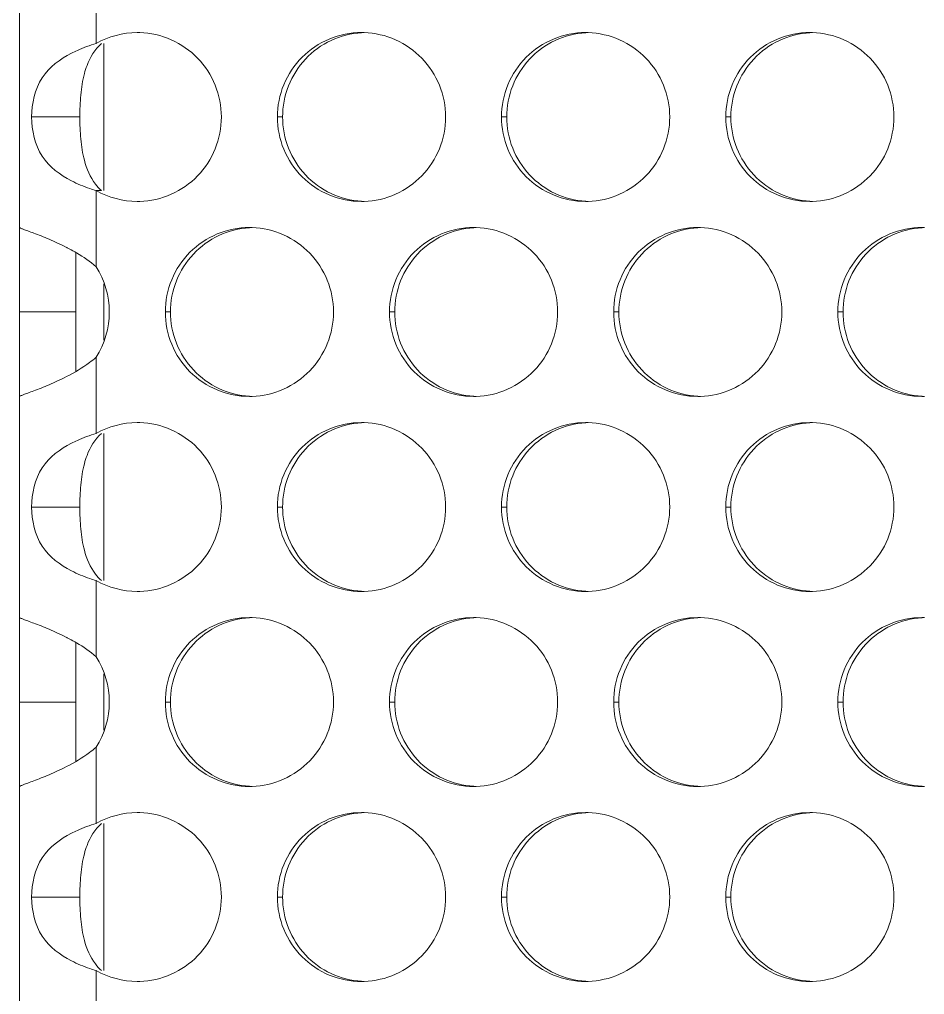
# Model space of a CAD drawing. Header units: millimetres. Extents: x 0 to 2524, y 0 to 1785.
# Drawn here: x 223.06 to 239.14, y 1326.56 to 1343.88 of the extents above; entities that cross this region are included whole.
import ezdxf

# ---------------------------------------------------------------- set-up
doc = ezdxf.new("R2010")
doc.units = ezdxf.units.MM
doc.header["$LTSCALE"] = 0.1
doc.layers.get('0').update_dxf_attribs({"lineweight": 13})
doc.layers.add('标注', color=251, linetype='Continuous', lineweight=9)

msp = doc.modelspace()

# ---------------------------------------------------------------- linework, layer by layer
msp.add_line((223.065, 1211.185), (223.065, 1414.968))
at = {"layer": '标注'}
for p, q in [((224.427, 1344.804), (224.427, 1343.453)), ((224.565, 1340.837), (224.565, 1343.453)), ((224.136, 1342.145), (223.28, 1342.145)), ((227.739, 1342.145), (227.647, 1342.145)), ((231.722, 1342.145), (231.63, 1342.145)), ((235.705, 1342.145), (235.614, 1342.145)), ((224.427, 1340.837), (224.427, 1339.485)), ((224.519, 1340.837), (224.427, 1340.837)), ((224.065, 1337.635), (224.065, 1339.726)), ((224.565, 1338.181), (224.565, 1339.181)), ((224.065, 1338.681), (223.065, 1338.681)), ((225.747, 1338.681), (225.656, 1338.681)), ((225.747, 1338.681), (225.656, 1338.681)), ((229.731, 1338.681), (229.639, 1338.681)), ((233.714, 1338.681), (233.622, 1338.681)), ((237.697, 1338.681), (237.605, 1338.681)), ((224.427, 1337.876), (224.427, 1336.525)), ((224.565, 1333.908), (224.565, 1336.525)), ((224.136, 1335.216), (223.28, 1335.216)), ((227.739, 1335.216), (227.647, 1335.216)), ((231.722, 1335.216), (231.63, 1335.216)), ((235.705, 1335.216), (235.614, 1335.216)), ((224.427, 1333.908), (224.427, 1332.557)), ((224.065, 1330.707), (224.065, 1332.798)), ((224.565, 1331.252), (224.565, 1332.252)), ((224.065, 1331.752), (223.065, 1331.752)), ((225.747, 1331.752), (225.656, 1331.752)), ((225.747, 1331.752), (225.656, 1331.752)), ((229.731, 1331.752), (229.639, 1331.752)), ((233.714, 1331.752), (233.622, 1331.752)), ((237.697, 1331.752), (237.605, 1331.752)), ((224.427, 1330.948), (224.427, 1329.596)), ((224.565, 1326.98), (224.565, 1329.596)), ((224.136, 1328.288), (223.28, 1328.288)), ((227.739, 1328.288), (227.647, 1328.288)), ((231.722, 1328.288), (231.63, 1328.288)), ((235.705, 1328.288), (235.614, 1328.288)), ((224.427, 1326.98), (224.427, 1325.629))]:
    msp.add_line(p, q, dxfattribs=at)
for centre, radius, start, end in [((225.158, 1342.154), 1.491, 88.3214, 89.9952), ((229.141, 1342.172), 1.473, 88.2049, 89.9991), ((233.124, 1342.172), 1.473, 88.2049, 89.9991), ((237.107, 1342.172), 1.473, 88.2049, 89.9991), ((225.158, 1342.136), 1.491, 270.0048, 271.6786), ((229.141, 1342.118), 1.473, 270.0009, 271.7951), ((233.124, 1342.118), 1.473, 270.0009, 271.7951), ((237.107, 1342.118), 1.473, 270.0009, 271.7951), ((227.149, 1338.708), 1.473, 88.2049, 89.9991), ((227.149, 1338.708), 1.473, 88.2049, 89.9991), ((231.133, 1338.708), 1.473, 88.2049, 89.9991), ((235.116, 1338.708), 1.473, 88.2049, 89.9991), ((239.099, 1338.708), 1.473, 88.2049, 89.9991), ((222.176, 1336.457), 3.787, 62.0968, 62.9378), ((223.155, 1338.681), 1.505, 359.9922, 32.312), ((223.155, 1338.68), 1.505, 327.688, 0.0078), ((227.149, 1338.654), 1.473, 270.0009, 271.7951), ((227.149, 1338.654), 1.473, 270.0009, 271.7951), ((231.133, 1338.654), 1.473, 270.0009, 271.7951), ((235.116, 1338.654), 1.473, 270.0009, 271.7951), ((239.099, 1338.654), 1.473, 270.0009, 271.7951), ((225.158, 1335.225), 1.491, 88.3214, 89.9952), ((229.141, 1335.243), 1.473, 88.2049, 89.9991), ((233.124, 1335.243), 1.473, 88.2049, 89.9991), ((237.107, 1335.243), 1.473, 88.2049, 89.9991), ((225.158, 1335.208), 1.491, 270.0048, 271.6786), ((229.141, 1335.19), 1.473, 270.0009, 271.7951), ((233.124, 1335.19), 1.473, 270.0009, 271.7951), ((237.107, 1335.19), 1.473, 270.0009, 271.7951), ((227.149, 1331.779), 1.473, 88.2049, 89.9991), ((227.149, 1331.779), 1.473, 88.2049, 89.9991), ((231.133, 1331.779), 1.473, 88.2049, 89.9991), ((235.116, 1331.779), 1.473, 88.2049, 89.9991), ((239.099, 1331.779), 1.473, 88.2049, 89.9991), ((222.176, 1329.529), 3.787, 62.0968, 62.9378), ((223.155, 1331.753), 1.505, 359.9922, 32.312), ((223.155, 1331.752), 1.505, 327.688, 0.0078), ((227.149, 1331.725), 1.473, 270.0009, 271.7951), ((227.149, 1331.725), 1.473, 270.0009, 271.7951), ((231.133, 1331.725), 1.473, 270.0009, 271.7951), ((235.116, 1331.725), 1.473, 270.0009, 271.7951), ((239.099, 1331.725), 1.473, 270.0009, 271.7951), ((225.158, 1328.297), 1.491, 88.3214, 89.9952), ((229.141, 1328.315), 1.473, 88.2049, 89.9991), ((233.124, 1328.315), 1.473, 88.2049, 89.9991), ((237.107, 1328.315), 1.473, 88.2049, 89.9991), ((225.158, 1328.279), 1.491, 270.0048, 271.6786), ((229.141, 1328.261), 1.473, 270.0009, 271.7951), ((233.124, 1328.261), 1.473, 270.0009, 271.7951), ((237.107, 1328.261), 1.473, 270.0009, 271.7951)]:
    msp.add_arc(centre, radius, start, end, dxfattribs=at)
for points in [[(224.427, 1343.453), (224.646, 1343.576), (224.906, 1343.645), (225.158, 1343.645)], [(225.158, 1340.645), (224.906, 1340.645), (224.646, 1340.713), (224.427, 1340.837)], [(224.427, 1336.525), (224.646, 1336.648), (224.906, 1336.716), (225.158, 1336.716)], [(225.158, 1333.716), (224.906, 1333.716), (224.646, 1333.785), (224.427, 1333.908)], [(224.427, 1329.596), (224.646, 1329.72), (224.906, 1329.788), (225.158, 1329.788)], [(225.158, 1326.788), (224.906, 1326.788), (224.646, 1326.856), (224.427, 1326.98)]]:
    msp.add_open_spline(points, degree=3, dxfattribs=at)
for points, knots in [([(225.201, 1343.644), (225.392, 1343.638), (225.775, 1343.552), (226.256, 1343.215), (226.577, 1342.723), (226.651, 1342.336), (226.651, 1342.145)], [0, 0, 0, 0, 0.249475, 0.499299, 0.749477, 1, 1, 1, 1]), ([(227.647, 1342.145), (227.647, 1342.34), (227.725, 1342.734), (228.057, 1343.232), (228.554, 1343.566), (228.947, 1343.645), (229.141, 1343.645)], [0, 0, 0, 0, 0.250488, 0.50069, 0.750488, 1, 1, 1, 1]), ([(227.739, 1342.145), (227.739, 1342.332), (227.811, 1342.711), (228.119, 1343.198), (228.584, 1343.536), (228.957, 1343.631), (229.144, 1343.642)], [0, 0, 0, 0, 0.250454, 0.500681, 0.750486, 1, 1, 1, 1]), ([(229.187, 1343.644), (229.378, 1343.638), (229.76, 1343.551), (230.24, 1343.214), (230.56, 1342.722), (230.635, 1342.336), (230.635, 1342.145)], [0, 0, 0, 0, 0.249513, 0.499315, 0.74953, 1, 1, 1, 1]), ([(231.63, 1342.145), (231.63, 1342.34), (231.708, 1342.734), (232.04, 1343.232), (232.537, 1343.566), (232.93, 1343.645), (233.124, 1343.645)], [0, 0, 0, 0, 0.250488, 0.50069, 0.750488, 1, 1, 1, 1]), ([(231.722, 1342.145), (231.722, 1342.332), (231.794, 1342.711), (232.102, 1343.198), (232.567, 1343.536), (232.94, 1343.631), (233.127, 1343.642)], [0, 0, 0, 0, 0.250454, 0.500681, 0.750486, 1, 1, 1, 1]), ([(233.17, 1343.644), (233.361, 1343.638), (233.743, 1343.551), (234.223, 1343.214), (234.543, 1342.722), (234.618, 1342.336), (234.618, 1342.145)], [0, 0, 0, 0, 0.249513, 0.499315, 0.74953, 1, 1, 1, 1]), ([(235.614, 1342.145), (235.614, 1342.34), (235.691, 1342.734), (236.023, 1343.232), (236.52, 1343.566), (236.913, 1343.645), (237.107, 1343.645)], [0, 0, 0, 0, 0.250488, 0.50069, 0.750488, 1, 1, 1, 1]), ([(235.705, 1342.145), (235.705, 1342.332), (235.777, 1342.711), (236.085, 1343.198), (236.55, 1343.536), (236.923, 1343.631), (237.11, 1343.642)], [0, 0, 0, 0, 0.250454, 0.500681, 0.750486, 1, 1, 1, 1]), ([(237.153, 1343.644), (237.344, 1343.638), (237.727, 1343.551), (238.207, 1343.214), (238.526, 1342.722), (238.601, 1342.336), (238.601, 1342.145)], [0, 0, 0, 0, 0.249513, 0.499315, 0.74953, 1, 1, 1, 1]), ([(223.989, 1343.279), (224.023, 1343.297), (224.165, 1343.364), (224.313, 1343.418), (224.427, 1343.453)], [0, 0, 0, 0, 0.244257, 1, 1, 1, 1]), ([(224.217, 1342.915), (224.23, 1342.964), (224.293, 1343.161), (224.404, 1343.347), (224.519, 1343.453)], [0, 0, 0, 0, 0.24885, 1, 1, 1, 1]), ([(223.28, 1342.145), (223.28, 1342.385), (223.389, 1342.877), (223.787, 1343.176), (223.989, 1343.279)], [0, 0, 0, 0, 0.513612, 1, 1, 1, 1]), ([(224.136, 1342.145), (224.136, 1342.275), (224.147, 1342.533), (224.184, 1342.791), (224.217, 1342.915)], [0, 0, 0, 0, 0.504083, 1, 1, 1, 1]), ([(223.989, 1341.01), (223.787, 1341.113), (223.389, 1341.412), (223.28, 1341.905), (223.28, 1342.145)], [0, 0, 0, 0, 0.486388, 1, 1, 1, 1]), ([(224.217, 1341.375), (224.184, 1341.499), (224.147, 1341.756), (224.136, 1342.014), (224.136, 1342.145)], [0, 0, 0, 0, 0.495917, 1, 1, 1, 1]), ([(226.651, 1342.145), (226.651, 1341.953), (226.577, 1341.566), (226.256, 1341.074), (225.775, 1340.737), (225.392, 1340.651), (225.201, 1340.645)], [0, 0, 0, 0, 0.250523, 0.500701, 0.750525, 1, 1, 1, 1]), ([(229.141, 1340.645), (228.947, 1340.645), (228.554, 1340.723), (228.057, 1341.057), (227.725, 1341.555), (227.647, 1341.95), (227.647, 1342.145)], [0, 0, 0, 0, 0.249512, 0.49931, 0.749512, 1, 1, 1, 1]), ([(229.144, 1340.647), (228.957, 1340.659), (228.584, 1340.753), (228.119, 1341.092), (227.811, 1341.578), (227.739, 1341.957), (227.739, 1342.145)], [0, 0, 0, 0, 0.249514, 0.499319, 0.749546, 1, 1, 1, 1]), ([(230.635, 1342.145), (230.635, 1341.953), (230.56, 1341.567), (230.24, 1341.075), (229.76, 1340.738), (229.378, 1340.651), (229.187, 1340.645)], [0, 0, 0, 0, 0.25047, 0.500685, 0.750487, 1, 1, 1, 1]), ([(233.124, 1340.645), (232.93, 1340.645), (232.537, 1340.723), (232.04, 1341.057), (231.708, 1341.555), (231.63, 1341.95), (231.63, 1342.145)], [0, 0, 0, 0, 0.249512, 0.49931, 0.749512, 1, 1, 1, 1]), ([(233.127, 1340.647), (232.94, 1340.659), (232.567, 1340.753), (232.102, 1341.092), (231.794, 1341.578), (231.722, 1341.957), (231.722, 1342.145)], [0, 0, 0, 0, 0.249514, 0.499319, 0.749546, 1, 1, 1, 1]), ([(234.618, 1342.145), (234.618, 1341.953), (234.543, 1341.567), (234.223, 1341.075), (233.743, 1340.738), (233.361, 1340.651), (233.17, 1340.645)], [0, 0, 0, 0, 0.25047, 0.500685, 0.750487, 1, 1, 1, 1]), ([(237.107, 1340.645), (236.913, 1340.645), (236.52, 1340.723), (236.023, 1341.057), (235.691, 1341.555), (235.614, 1341.95), (235.614, 1342.145)], [0, 0, 0, 0, 0.249512, 0.49931, 0.749512, 1, 1, 1, 1]), ([(237.11, 1340.647), (236.923, 1340.659), (236.55, 1340.753), (236.085, 1341.092), (235.777, 1341.578), (235.705, 1341.957), (235.705, 1342.145)], [0, 0, 0, 0, 0.249514, 0.499319, 0.749546, 1, 1, 1, 1]), ([(238.601, 1342.145), (238.601, 1341.953), (238.526, 1341.567), (238.207, 1341.075), (237.727, 1340.738), (237.344, 1340.651), (237.153, 1340.645)], [0, 0, 0, 0, 0.25047, 0.500685, 0.750487, 1, 1, 1, 1]), ([(224.519, 1340.837), (224.48, 1340.872), (224.342, 1341.028), (224.257, 1341.225), (224.217, 1341.375)], [0, 0, 0, 0, 0.254521, 1, 1, 1, 1]), ([(224.427, 1340.837), (224.389, 1340.848), (224.239, 1340.897), (224.093, 1340.957), (223.989, 1341.01)], [0, 0, 0, 0, 0.254739, 1, 1, 1, 1]), ([(223.065, 1340.18), (223.065, 1340.178), (223.073, 1340.175), (223.084, 1340.168), (223.106, 1340.16), (223.149, 1340.143), (223.221, 1340.117), (223.327, 1340.078), (223.453, 1340.029), (223.594, 1339.971), (223.745, 1339.905), (223.848, 1339.855), (223.899, 1339.829)], [0, 0, 0, 0, 0.00627, 0.022113, 0.04739, 0.081763, 0.17635, 0.30225, 0.45365, 0.624362, 0.808374, 1, 1, 1, 1]), ([(225.656, 1338.681), (225.656, 1338.876), (225.733, 1339.27), (226.066, 1339.768), (226.562, 1340.102), (226.955, 1340.181), (227.149, 1340.181)], [0, 0, 0, 0, 0.250488, 0.50069, 0.750488, 1, 1, 1, 1]), ([(225.656, 1338.681), (225.656, 1338.876), (225.733, 1339.27), (226.066, 1339.768), (226.562, 1340.102), (226.955, 1340.181), (227.149, 1340.181)], [0, 0, 0, 0, 0.250488, 0.50069, 0.750488, 1, 1, 1, 1]), ([(225.747, 1338.681), (225.747, 1338.868), (225.819, 1339.247), (226.127, 1339.733), (226.592, 1340.072), (226.965, 1340.167), (227.152, 1340.178)], [0, 0, 0, 0, 0.250454, 0.500681, 0.750486, 1, 1, 1, 1]), ([(225.747, 1338.681), (225.747, 1338.868), (225.819, 1339.247), (226.127, 1339.733), (226.592, 1340.072), (226.965, 1340.167), (227.152, 1340.178)], [0, 0, 0, 0, 0.250454, 0.500681, 0.750486, 1, 1, 1, 1]), ([(227.196, 1340.18), (227.386, 1340.174), (227.769, 1340.087), (228.249, 1339.75), (228.568, 1339.258), (228.643, 1338.872), (228.643, 1338.681)], [0, 0, 0, 0, 0.249513, 0.499315, 0.74953, 1, 1, 1, 1]), ([(227.196, 1340.18), (227.386, 1340.174), (227.769, 1340.087), (228.249, 1339.75), (228.568, 1339.258), (228.643, 1338.872), (228.643, 1338.681)], [0, 0, 0, 0, 0.249513, 0.499315, 0.74953, 1, 1, 1, 1]), ([(229.639, 1338.681), (229.639, 1338.876), (229.716, 1339.27), (230.049, 1339.768), (230.545, 1340.102), (230.938, 1340.181), (231.133, 1340.181)], [0, 0, 0, 0, 0.250488, 0.50069, 0.750488, 1, 1, 1, 1]), ([(229.731, 1338.681), (229.731, 1338.868), (229.802, 1339.247), (230.111, 1339.733), (230.575, 1340.072), (230.948, 1340.167), (231.135, 1340.178)], [0, 0, 0, 0, 0.250454, 0.500681, 0.750486, 1, 1, 1, 1]), ([(231.179, 1340.18), (231.369, 1340.174), (231.752, 1340.087), (232.232, 1339.75), (232.552, 1339.258), (232.626, 1338.872), (232.626, 1338.681)], [0, 0, 0, 0, 0.249513, 0.499315, 0.74953, 1, 1, 1, 1]), ([(233.622, 1338.681), (233.622, 1338.876), (233.7, 1339.27), (234.032, 1339.768), (234.528, 1340.102), (234.921, 1340.181), (235.116, 1340.181)], [0, 0, 0, 0, 0.250488, 0.50069, 0.750488, 1, 1, 1, 1]), ([(233.714, 1338.681), (233.714, 1338.868), (233.786, 1339.247), (234.094, 1339.733), (234.559, 1340.072), (234.932, 1340.167), (235.118, 1340.178)], [0, 0, 0, 0, 0.250454, 0.500681, 0.750486, 1, 1, 1, 1]), ([(235.162, 1340.18), (235.352, 1340.174), (235.735, 1340.087), (236.215, 1339.75), (236.535, 1339.258), (236.609, 1338.872), (236.609, 1338.681)], [0, 0, 0, 0, 0.249513, 0.499315, 0.74953, 1, 1, 1, 1]), ([(237.605, 1338.681), (237.605, 1338.876), (237.683, 1339.27), (238.015, 1339.768), (238.511, 1340.102), (238.905, 1340.181), (239.099, 1340.181)], [0, 0, 0, 0, 0.250488, 0.50069, 0.750488, 1, 1, 1, 1]), ([(237.697, 1338.681), (237.697, 1338.868), (237.769, 1339.247), (238.077, 1339.733), (238.542, 1340.072), (238.915, 1340.167), (239.101, 1340.178)], [0, 0, 0, 0, 0.250454, 0.500681, 0.750486, 1, 1, 1, 1]), ([(223.948, 1339.803), (223.992, 1339.78), (224.16, 1339.687), (224.319, 1339.578), (224.427, 1339.485)], [0, 0, 0, 0, 0.25769, 1, 1, 1, 1]), ([(227.149, 1337.181), (226.955, 1337.181), (226.562, 1337.259), (226.066, 1337.593), (225.733, 1338.091), (225.656, 1338.486), (225.656, 1338.681)], [0, 0, 0, 0, 0.249512, 0.49931, 0.749512, 1, 1, 1, 1]), ([(227.149, 1337.181), (226.955, 1337.181), (226.562, 1337.259), (226.066, 1337.593), (225.733, 1338.091), (225.656, 1338.486), (225.656, 1338.681)], [0, 0, 0, 0, 0.249512, 0.49931, 0.749512, 1, 1, 1, 1]), ([(227.152, 1337.183), (226.965, 1337.195), (226.592, 1337.289), (226.127, 1337.628), (225.819, 1338.114), (225.747, 1338.493), (225.747, 1338.681)], [0, 0, 0, 0, 0.249514, 0.499319, 0.749546, 1, 1, 1, 1]), ([(227.152, 1337.183), (226.965, 1337.195), (226.592, 1337.289), (226.127, 1337.628), (225.819, 1338.114), (225.747, 1338.493), (225.747, 1338.681)], [0, 0, 0, 0, 0.249514, 0.499319, 0.749546, 1, 1, 1, 1]), ([(228.643, 1338.681), (228.643, 1338.489), (228.568, 1338.103), (228.249, 1337.611), (227.769, 1337.274), (227.386, 1337.187), (227.196, 1337.181)], [0, 0, 0, 0, 0.25047, 0.500685, 0.750487, 1, 1, 1, 1]), ([(228.643, 1338.681), (228.643, 1338.489), (228.568, 1338.103), (228.249, 1337.611), (227.769, 1337.274), (227.386, 1337.187), (227.196, 1337.181)], [0, 0, 0, 0, 0.25047, 0.500685, 0.750487, 1, 1, 1, 1]), ([(231.133, 1337.181), (230.938, 1337.181), (230.545, 1337.259), (230.049, 1337.593), (229.716, 1338.091), (229.639, 1338.486), (229.639, 1338.681)], [0, 0, 0, 0, 0.249512, 0.49931, 0.749512, 1, 1, 1, 1]), ([(231.135, 1337.183), (230.948, 1337.195), (230.575, 1337.289), (230.111, 1337.628), (229.802, 1338.114), (229.731, 1338.493), (229.731, 1338.681)], [0, 0, 0, 0, 0.249514, 0.499319, 0.749546, 1, 1, 1, 1]), ([(232.626, 1338.681), (232.626, 1338.489), (232.552, 1338.103), (232.232, 1337.611), (231.752, 1337.274), (231.369, 1337.187), (231.179, 1337.181)], [0, 0, 0, 0, 0.25047, 0.500685, 0.750487, 1, 1, 1, 1]), ([(235.116, 1337.181), (234.921, 1337.181), (234.528, 1337.259), (234.032, 1337.593), (233.7, 1338.091), (233.622, 1338.486), (233.622, 1338.681)], [0, 0, 0, 0, 0.249512, 0.49931, 0.749512, 1, 1, 1, 1]), ([(235.118, 1337.183), (234.932, 1337.195), (234.559, 1337.289), (234.094, 1337.628), (233.786, 1338.114), (233.714, 1338.493), (233.714, 1338.681)], [0, 0, 0, 0, 0.249514, 0.499319, 0.749546, 1, 1, 1, 1]), ([(236.609, 1338.681), (236.609, 1338.489), (236.535, 1338.103), (236.215, 1337.611), (235.735, 1337.274), (235.352, 1337.187), (235.162, 1337.181)], [0, 0, 0, 0, 0.25047, 0.500685, 0.750487, 1, 1, 1, 1]), ([(239.099, 1337.181), (238.905, 1337.181), (238.511, 1337.259), (238.015, 1337.593), (237.683, 1338.091), (237.605, 1338.486), (237.605, 1338.681)], [0, 0, 0, 0, 0.249512, 0.49931, 0.749512, 1, 1, 1, 1]), ([(239.101, 1337.183), (238.915, 1337.195), (238.542, 1337.289), (238.077, 1337.628), (237.769, 1338.114), (237.697, 1338.493), (237.697, 1338.681)], [0, 0, 0, 0, 0.249514, 0.499319, 0.749546, 1, 1, 1, 1]), ([(224.427, 1337.876), (224.389, 1337.843), (224.224, 1337.712), (224.041, 1337.605), (223.899, 1337.532)], [0, 0, 0, 0, 0.240046, 1, 1, 1, 1]), ([(223.899, 1337.532), (223.847, 1337.506), (223.745, 1337.456), (223.594, 1337.39), (223.453, 1337.332), (223.326, 1337.283), (223.221, 1337.244), (223.149, 1337.218), (223.106, 1337.201), (223.084, 1337.193), (223.073, 1337.187), (223.065, 1337.183), (223.065, 1337.182)], [0, 0, 0, 0, 0.19164, 0.37566, 0.546373, 0.69777, 0.823663, 0.918243, 0.952614, 0.977888, 0.99373, 1, 1, 1, 1]), ([(225.201, 1336.716), (225.392, 1336.71), (225.775, 1336.624), (226.256, 1336.287), (226.577, 1335.795), (226.651, 1335.408), (226.651, 1335.216)], [0, 0, 0, 0, 0.249475, 0.499299, 0.749477, 1, 1, 1, 1]), ([(227.647, 1335.216), (227.647, 1335.412), (227.725, 1335.806), (228.057, 1336.304), (228.554, 1336.638), (228.947, 1336.716), (229.141, 1336.716)], [0, 0, 0, 0, 0.250488, 0.50069, 0.750488, 1, 1, 1, 1]), ([(227.739, 1335.216), (227.739, 1335.404), (227.811, 1335.783), (228.119, 1336.269), (228.584, 1336.608), (228.957, 1336.702), (229.144, 1336.714)], [0, 0, 0, 0, 0.250454, 0.500681, 0.750486, 1, 1, 1, 1]), ([(229.187, 1336.716), (229.378, 1336.71), (229.76, 1336.623), (230.24, 1336.286), (230.56, 1335.794), (230.635, 1335.408), (230.635, 1335.216)], [0, 0, 0, 0, 0.249513, 0.499315, 0.74953, 1, 1, 1, 1]), ([(231.63, 1335.216), (231.63, 1335.412), (231.708, 1335.806), (232.04, 1336.304), (232.537, 1336.638), (232.93, 1336.716), (233.124, 1336.716)], [0, 0, 0, 0, 0.250488, 0.50069, 0.750488, 1, 1, 1, 1]), ([(231.722, 1335.216), (231.722, 1335.404), (231.794, 1335.783), (232.102, 1336.269), (232.567, 1336.608), (232.94, 1336.702), (233.127, 1336.714)], [0, 0, 0, 0, 0.250454, 0.500681, 0.750486, 1, 1, 1, 1]), ([(233.17, 1336.716), (233.361, 1336.71), (233.743, 1336.623), (234.223, 1336.286), (234.543, 1335.794), (234.618, 1335.408), (234.618, 1335.216)], [0, 0, 0, 0, 0.249513, 0.499315, 0.74953, 1, 1, 1, 1]), ([(235.614, 1335.216), (235.614, 1335.412), (235.691, 1335.806), (236.023, 1336.304), (236.52, 1336.638), (236.913, 1336.716), (237.107, 1336.716)], [0, 0, 0, 0, 0.250488, 0.50069, 0.750488, 1, 1, 1, 1]), ([(235.705, 1335.216), (235.705, 1335.404), (235.777, 1335.783), (236.085, 1336.269), (236.55, 1336.608), (236.923, 1336.702), (237.11, 1336.714)], [0, 0, 0, 0, 0.250454, 0.500681, 0.750486, 1, 1, 1, 1]), ([(237.153, 1336.716), (237.344, 1336.71), (237.727, 1336.623), (238.207, 1336.286), (238.526, 1335.794), (238.601, 1335.408), (238.601, 1335.216)], [0, 0, 0, 0, 0.249513, 0.499315, 0.74953, 1, 1, 1, 1]), ([(223.989, 1336.351), (224.023, 1336.368), (224.165, 1336.436), (224.313, 1336.49), (224.427, 1336.525)], [0, 0, 0, 0, 0.244257, 1, 1, 1, 1]), ([(224.217, 1335.986), (224.23, 1336.036), (224.293, 1336.233), (224.404, 1336.419), (224.519, 1336.525)], [0, 0, 0, 0, 0.24885, 1, 1, 1, 1]), ([(223.28, 1335.216), (223.28, 1335.456), (223.389, 1335.949), (223.787, 1336.248), (223.989, 1336.351)], [0, 0, 0, 0, 0.513612, 1, 1, 1, 1]), ([(224.136, 1335.216), (224.136, 1335.347), (224.147, 1335.605), (224.184, 1335.863), (224.217, 1335.986)], [0, 0, 0, 0, 0.504083, 1, 1, 1, 1]), ([(223.989, 1334.082), (223.787, 1334.185), (223.389, 1334.484), (223.28, 1334.977), (223.28, 1335.216)], [0, 0, 0, 0, 0.486388, 1, 1, 1, 1]), ([(224.217, 1334.447), (224.184, 1334.57), (224.147, 1334.828), (224.136, 1335.086), (224.136, 1335.216)], [0, 0, 0, 0, 0.495917, 1, 1, 1, 1]), ([(226.651, 1335.216), (226.651, 1335.025), (226.577, 1334.638), (226.256, 1334.146), (225.775, 1333.809), (225.392, 1333.723), (225.201, 1333.717)], [0, 0, 0, 0, 0.250523, 0.500701, 0.750525, 1, 1, 1, 1]), ([(229.141, 1333.716), (228.947, 1333.716), (228.554, 1333.795), (228.057, 1334.129), (227.725, 1334.627), (227.647, 1335.021), (227.647, 1335.216)], [0, 0, 0, 0, 0.249512, 0.49931, 0.749512, 1, 1, 1, 1]), ([(229.144, 1333.719), (228.957, 1333.73), (228.584, 1333.825), (228.119, 1334.164), (227.811, 1334.65), (227.739, 1335.029), (227.739, 1335.216)], [0, 0, 0, 0, 0.249514, 0.499319, 0.749546, 1, 1, 1, 1]), ([(230.635, 1335.216), (230.635, 1335.025), (230.56, 1334.639), (230.24, 1334.147), (229.76, 1333.81), (229.378, 1333.723), (229.187, 1333.717)], [0, 0, 0, 0, 0.25047, 0.500685, 0.750487, 1, 1, 1, 1]), ([(233.124, 1333.716), (232.93, 1333.716), (232.537, 1333.795), (232.04, 1334.129), (231.708, 1334.627), (231.63, 1335.021), (231.63, 1335.216)], [0, 0, 0, 0, 0.249512, 0.49931, 0.749512, 1, 1, 1, 1]), ([(233.127, 1333.719), (232.94, 1333.73), (232.567, 1333.825), (232.102, 1334.164), (231.794, 1334.65), (231.722, 1335.029), (231.722, 1335.216)], [0, 0, 0, 0, 0.249514, 0.499319, 0.749546, 1, 1, 1, 1]), ([(234.618, 1335.216), (234.618, 1335.025), (234.543, 1334.639), (234.223, 1334.147), (233.743, 1333.81), (233.361, 1333.723), (233.17, 1333.717)], [0, 0, 0, 0, 0.25047, 0.500685, 0.750487, 1, 1, 1, 1]), ([(237.107, 1333.716), (236.913, 1333.716), (236.52, 1333.795), (236.023, 1334.129), (235.691, 1334.627), (235.614, 1335.021), (235.614, 1335.216)], [0, 0, 0, 0, 0.249512, 0.49931, 0.749512, 1, 1, 1, 1]), ([(237.11, 1333.719), (236.923, 1333.73), (236.55, 1333.825), (236.085, 1334.164), (235.777, 1334.65), (235.705, 1335.029), (235.705, 1335.216)], [0, 0, 0, 0, 0.249514, 0.499319, 0.749546, 1, 1, 1, 1]), ([(238.601, 1335.216), (238.601, 1335.025), (238.526, 1334.639), (238.207, 1334.147), (237.727, 1333.81), (237.344, 1333.723), (237.153, 1333.717)], [0, 0, 0, 0, 0.25047, 0.500685, 0.750487, 1, 1, 1, 1]), ([(224.519, 1333.908), (224.48, 1333.944), (224.342, 1334.1), (224.257, 1334.297), (224.217, 1334.447)], [0, 0, 0, 0, 0.254521, 1, 1, 1, 1]), ([(224.427, 1333.908), (224.389, 1333.92), (224.239, 1333.969), (224.093, 1334.029), (223.989, 1334.082)], [0, 0, 0, 0, 0.254739, 1, 1, 1, 1]), ([(223.065, 1333.251), (223.065, 1333.249), (223.073, 1333.246), (223.084, 1333.24), (223.106, 1333.232), (223.149, 1333.215), (223.221, 1333.188), (223.327, 1333.149), (223.453, 1333.101), (223.594, 1333.043), (223.745, 1332.976), (223.848, 1332.927), (223.899, 1332.901)], [0, 0, 0, 0, 0.00627, 0.022113, 0.04739, 0.081763, 0.17635, 0.30225, 0.45365, 0.624362, 0.808374, 1, 1, 1, 1]), ([(225.656, 1331.752), (225.656, 1331.947), (225.733, 1332.342), (226.066, 1332.84), (226.562, 1333.174), (226.955, 1333.252), (227.149, 1333.252)], [0, 0, 0, 0, 0.250488, 0.50069, 0.750488, 1, 1, 1, 1]), ([(225.656, 1331.752), (225.656, 1331.947), (225.733, 1332.342), (226.066, 1332.84), (226.562, 1333.174), (226.955, 1333.252), (227.149, 1333.252)], [0, 0, 0, 0, 0.250488, 0.50069, 0.750488, 1, 1, 1, 1]), ([(225.747, 1331.752), (225.747, 1331.94), (225.819, 1332.319), (226.127, 1332.805), (226.592, 1333.144), (226.965, 1333.238), (227.152, 1333.25)], [0, 0, 0, 0, 0.250454, 0.500681, 0.750486, 1, 1, 1, 1]), ([(225.747, 1331.752), (225.747, 1331.94), (225.819, 1332.319), (226.127, 1332.805), (226.592, 1333.144), (226.965, 1333.238), (227.152, 1333.25)], [0, 0, 0, 0, 0.250454, 0.500681, 0.750486, 1, 1, 1, 1]), ([(227.196, 1333.252), (227.386, 1333.246), (227.769, 1333.159), (228.249, 1332.822), (228.568, 1332.33), (228.643, 1331.944), (228.643, 1331.752)], [0, 0, 0, 0, 0.249513, 0.499315, 0.74953, 1, 1, 1, 1]), ([(227.196, 1333.252), (227.386, 1333.246), (227.769, 1333.159), (228.249, 1332.822), (228.568, 1332.33), (228.643, 1331.944), (228.643, 1331.752)], [0, 0, 0, 0, 0.249513, 0.499315, 0.74953, 1, 1, 1, 1]), ([(229.639, 1331.752), (229.639, 1331.947), (229.716, 1332.342), (230.049, 1332.84), (230.545, 1333.174), (230.938, 1333.252), (231.133, 1333.252)], [0, 0, 0, 0, 0.250488, 0.50069, 0.750488, 1, 1, 1, 1]), ([(229.731, 1331.752), (229.731, 1331.94), (229.802, 1332.319), (230.111, 1332.805), (230.575, 1333.144), (230.948, 1333.238), (231.135, 1333.25)], [0, 0, 0, 0, 0.250454, 0.500681, 0.750486, 1, 1, 1, 1]), ([(231.179, 1333.252), (231.369, 1333.246), (231.752, 1333.159), (232.232, 1332.822), (232.552, 1332.33), (232.626, 1331.944), (232.626, 1331.752)], [0, 0, 0, 0, 0.249513, 0.499315, 0.74953, 1, 1, 1, 1]), ([(233.622, 1331.752), (233.622, 1331.947), (233.7, 1332.342), (234.032, 1332.84), (234.528, 1333.174), (234.921, 1333.252), (235.116, 1333.252)], [0, 0, 0, 0, 0.250488, 0.50069, 0.750488, 1, 1, 1, 1]), ([(233.714, 1331.752), (233.714, 1331.94), (233.786, 1332.319), (234.094, 1332.805), (234.559, 1333.144), (234.932, 1333.238), (235.118, 1333.25)], [0, 0, 0, 0, 0.250454, 0.500681, 0.750486, 1, 1, 1, 1]), ([(235.162, 1333.252), (235.352, 1333.246), (235.735, 1333.159), (236.215, 1332.822), (236.535, 1332.33), (236.609, 1331.944), (236.609, 1331.752)], [0, 0, 0, 0, 0.249513, 0.499315, 0.74953, 1, 1, 1, 1]), ([(237.605, 1331.752), (237.605, 1331.947), (237.683, 1332.342), (238.015, 1332.84), (238.511, 1333.174), (238.905, 1333.252), (239.099, 1333.252)], [0, 0, 0, 0, 0.250488, 0.50069, 0.750488, 1, 1, 1, 1]), ([(237.697, 1331.752), (237.697, 1331.94), (237.769, 1332.319), (238.077, 1332.805), (238.542, 1333.144), (238.915, 1333.238), (239.101, 1333.25)], [0, 0, 0, 0, 0.250454, 0.500681, 0.750486, 1, 1, 1, 1]), ([(223.948, 1332.875), (223.992, 1332.852), (224.16, 1332.759), (224.319, 1332.65), (224.427, 1332.557)], [0, 0, 0, 0, 0.25769, 1, 1, 1, 1]), ([(227.149, 1330.252), (226.955, 1330.252), (226.562, 1330.331), (226.066, 1330.665), (225.733, 1331.163), (225.656, 1331.557), (225.656, 1331.752)], [0, 0, 0, 0, 0.249512, 0.49931, 0.749512, 1, 1, 1, 1]), ([(227.149, 1330.252), (226.955, 1330.252), (226.562, 1330.331), (226.066, 1330.665), (225.733, 1331.163), (225.656, 1331.557), (225.656, 1331.752)], [0, 0, 0, 0, 0.249512, 0.49931, 0.749512, 1, 1, 1, 1]), ([(227.152, 1330.255), (226.965, 1330.266), (226.592, 1330.361), (226.127, 1330.7), (225.819, 1331.186), (225.747, 1331.565), (225.747, 1331.752)], [0, 0, 0, 0, 0.249514, 0.499319, 0.749546, 1, 1, 1, 1]), ([(227.152, 1330.255), (226.965, 1330.266), (226.592, 1330.361), (226.127, 1330.7), (225.819, 1331.186), (225.747, 1331.565), (225.747, 1331.752)], [0, 0, 0, 0, 0.249514, 0.499319, 0.749546, 1, 1, 1, 1]), ([(228.643, 1331.752), (228.643, 1331.561), (228.568, 1331.175), (228.249, 1330.683), (227.769, 1330.346), (227.386, 1330.259), (227.196, 1330.253)], [0, 0, 0, 0, 0.25047, 0.500685, 0.750487, 1, 1, 1, 1]), ([(228.643, 1331.752), (228.643, 1331.561), (228.568, 1331.175), (228.249, 1330.683), (227.769, 1330.346), (227.386, 1330.259), (227.196, 1330.253)], [0, 0, 0, 0, 0.25047, 0.500685, 0.750487, 1, 1, 1, 1]), ([(231.133, 1330.252), (230.938, 1330.252), (230.545, 1330.331), (230.049, 1330.665), (229.716, 1331.163), (229.639, 1331.557), (229.639, 1331.752)], [0, 0, 0, 0, 0.249512, 0.49931, 0.749512, 1, 1, 1, 1]), ([(231.135, 1330.255), (230.948, 1330.266), (230.575, 1330.361), (230.111, 1330.7), (229.802, 1331.186), (229.731, 1331.565), (229.731, 1331.752)], [0, 0, 0, 0, 0.249514, 0.499319, 0.749546, 1, 1, 1, 1]), ([(232.626, 1331.752), (232.626, 1331.561), (232.552, 1331.175), (232.232, 1330.683), (231.752, 1330.346), (231.369, 1330.259), (231.179, 1330.253)], [0, 0, 0, 0, 0.25047, 0.500685, 0.750487, 1, 1, 1, 1]), ([(235.116, 1330.252), (234.921, 1330.252), (234.528, 1330.331), (234.032, 1330.665), (233.7, 1331.163), (233.622, 1331.557), (233.622, 1331.752)], [0, 0, 0, 0, 0.249512, 0.49931, 0.749512, 1, 1, 1, 1]), ([(235.118, 1330.255), (234.932, 1330.266), (234.559, 1330.361), (234.094, 1330.7), (233.786, 1331.186), (233.714, 1331.565), (233.714, 1331.752)], [0, 0, 0, 0, 0.249514, 0.499319, 0.749546, 1, 1, 1, 1]), ([(236.609, 1331.752), (236.609, 1331.561), (236.535, 1331.175), (236.215, 1330.683), (235.735, 1330.346), (235.352, 1330.259), (235.162, 1330.253)], [0, 0, 0, 0, 0.25047, 0.500685, 0.750487, 1, 1, 1, 1]), ([(239.099, 1330.252), (238.905, 1330.252), (238.511, 1330.331), (238.015, 1330.665), (237.683, 1331.163), (237.605, 1331.557), (237.605, 1331.752)], [0, 0, 0, 0, 0.249512, 0.49931, 0.749512, 1, 1, 1, 1]), ([(239.101, 1330.255), (238.915, 1330.266), (238.542, 1330.361), (238.077, 1330.7), (237.769, 1331.186), (237.697, 1331.565), (237.697, 1331.752)], [0, 0, 0, 0, 0.249514, 0.499319, 0.749546, 1, 1, 1, 1]), ([(224.427, 1330.948), (224.389, 1330.915), (224.224, 1330.784), (224.041, 1330.677), (223.899, 1330.604)], [0, 0, 0, 0, 0.240046, 1, 1, 1, 1]), ([(223.899, 1330.604), (223.847, 1330.578), (223.745, 1330.528), (223.594, 1330.462), (223.453, 1330.404), (223.326, 1330.355), (223.221, 1330.316), (223.149, 1330.29), (223.106, 1330.273), (223.084, 1330.264), (223.073, 1330.258), (223.065, 1330.255), (223.065, 1330.253)], [0, 0, 0, 0, 0.19164, 0.37566, 0.546373, 0.69777, 0.823663, 0.918243, 0.952614, 0.977888, 0.99373, 1, 1, 1, 1]), ([(225.201, 1329.788), (225.392, 1329.782), (225.775, 1329.695), (226.256, 1329.359), (226.577, 1328.867), (226.651, 1328.48), (226.651, 1328.288)], [0, 0, 0, 0, 0.249475, 0.499299, 0.749477, 1, 1, 1, 1]), ([(227.647, 1328.288), (227.647, 1328.483), (227.725, 1328.877), (228.057, 1329.376), (228.554, 1329.71), (228.947, 1329.788), (229.141, 1329.788)], [0, 0, 0, 0, 0.250488, 0.50069, 0.750488, 1, 1, 1, 1]), ([(227.739, 1328.288), (227.739, 1328.476), (227.811, 1328.855), (228.119, 1329.341), (228.584, 1329.68), (228.957, 1329.774), (229.144, 1329.786)], [0, 0, 0, 0, 0.250454, 0.500681, 0.750486, 1, 1, 1, 1]), ([(229.187, 1329.788), (229.378, 1329.782), (229.76, 1329.695), (230.24, 1329.358), (230.56, 1328.866), (230.635, 1328.48), (230.635, 1328.288)], [0, 0, 0, 0, 0.249513, 0.499315, 0.74953, 1, 1, 1, 1]), ([(231.63, 1328.288), (231.63, 1328.483), (231.708, 1328.877), (232.04, 1329.376), (232.537, 1329.71), (232.93, 1329.788), (233.124, 1329.788)], [0, 0, 0, 0, 0.250488, 0.50069, 0.750488, 1, 1, 1, 1]), ([(231.722, 1328.288), (231.722, 1328.476), (231.794, 1328.855), (232.102, 1329.341), (232.567, 1329.68), (232.94, 1329.774), (233.127, 1329.786)], [0, 0, 0, 0, 0.250454, 0.500681, 0.750486, 1, 1, 1, 1]), ([(233.17, 1329.788), (233.361, 1329.782), (233.743, 1329.695), (234.223, 1329.358), (234.543, 1328.866), (234.618, 1328.48), (234.618, 1328.288)], [0, 0, 0, 0, 0.249513, 0.499315, 0.74953, 1, 1, 1, 1]), ([(235.614, 1328.288), (235.614, 1328.483), (235.691, 1328.877), (236.023, 1329.376), (236.52, 1329.71), (236.913, 1329.788), (237.107, 1329.788)], [0, 0, 0, 0, 0.250488, 0.50069, 0.750488, 1, 1, 1, 1]), ([(235.705, 1328.288), (235.705, 1328.476), (235.777, 1328.855), (236.085, 1329.341), (236.55, 1329.68), (236.923, 1329.774), (237.11, 1329.786)], [0, 0, 0, 0, 0.250454, 0.500681, 0.750486, 1, 1, 1, 1]), ([(237.153, 1329.788), (237.344, 1329.782), (237.727, 1329.695), (238.207, 1329.358), (238.526, 1328.866), (238.601, 1328.48), (238.601, 1328.288)], [0, 0, 0, 0, 0.249513, 0.499315, 0.74953, 1, 1, 1, 1]), ([(223.989, 1329.423), (224.023, 1329.44), (224.165, 1329.508), (224.313, 1329.562), (224.427, 1329.596)], [0, 0, 0, 0, 0.244257, 1, 1, 1, 1]), ([(224.217, 1329.058), (224.23, 1329.108), (224.293, 1329.305), (224.404, 1329.491), (224.519, 1329.596)], [0, 0, 0, 0, 0.24885, 1, 1, 1, 1]), ([(223.28, 1328.288), (223.28, 1328.528), (223.389, 1329.021), (223.787, 1329.319), (223.989, 1329.423)], [0, 0, 0, 0, 0.513612, 1, 1, 1, 1]), ([(224.136, 1328.288), (224.136, 1328.419), (224.147, 1328.677), (224.184, 1328.934), (224.217, 1329.058)], [0, 0, 0, 0, 0.504083, 1, 1, 1, 1]), ([(223.989, 1327.154), (223.787, 1327.257), (223.389, 1327.556), (223.28, 1328.048), (223.28, 1328.288)], [0, 0, 0, 0, 0.486388, 1, 1, 1, 1]), ([(224.217, 1327.518), (224.184, 1327.642), (224.147, 1327.899), (224.136, 1328.158), (224.136, 1328.288)], [0, 0, 0, 0, 0.495917, 1, 1, 1, 1]), ([(226.651, 1328.288), (226.651, 1328.097), (226.577, 1327.71), (226.256, 1327.217), (225.775, 1326.881), (225.392, 1326.794), (225.201, 1326.789)], [0, 0, 0, 0, 0.250523, 0.500701, 0.750525, 1, 1, 1, 1]), ([(229.141, 1326.788), (228.947, 1326.788), (228.554, 1326.866), (228.057, 1327.2), (227.725, 1327.699), (227.647, 1328.093), (227.647, 1328.288)], [0, 0, 0, 0, 0.249512, 0.49931, 0.749512, 1, 1, 1, 1]), ([(229.144, 1326.791), (228.957, 1326.802), (228.584, 1326.897), (228.119, 1327.235), (227.811, 1327.721), (227.739, 1328.101), (227.739, 1328.288)], [0, 0, 0, 0, 0.249514, 0.499319, 0.749546, 1, 1, 1, 1]), ([(230.635, 1328.288), (230.635, 1328.097), (230.56, 1327.711), (230.24, 1327.218), (229.76, 1326.882), (229.378, 1326.795), (229.187, 1326.789)], [0, 0, 0, 0, 0.25047, 0.500685, 0.750487, 1, 1, 1, 1]), ([(233.124, 1326.788), (232.93, 1326.788), (232.537, 1326.866), (232.04, 1327.2), (231.708, 1327.699), (231.63, 1328.093), (231.63, 1328.288)], [0, 0, 0, 0, 0.249512, 0.49931, 0.749512, 1, 1, 1, 1]), ([(233.127, 1326.791), (232.94, 1326.802), (232.567, 1326.897), (232.102, 1327.235), (231.794, 1327.721), (231.722, 1328.101), (231.722, 1328.288)], [0, 0, 0, 0, 0.249514, 0.499319, 0.749546, 1, 1, 1, 1]), ([(234.618, 1328.288), (234.618, 1328.097), (234.543, 1327.711), (234.223, 1327.218), (233.743, 1326.882), (233.361, 1326.795), (233.17, 1326.789)], [0, 0, 0, 0, 0.25047, 0.500685, 0.750487, 1, 1, 1, 1]), ([(237.107, 1326.788), (236.913, 1326.788), (236.52, 1326.866), (236.023, 1327.2), (235.691, 1327.699), (235.614, 1328.093), (235.614, 1328.288)], [0, 0, 0, 0, 0.249512, 0.49931, 0.749512, 1, 1, 1, 1]), ([(237.11, 1326.791), (236.923, 1326.802), (236.55, 1326.897), (236.085, 1327.235), (235.777, 1327.721), (235.705, 1328.101), (235.705, 1328.288)], [0, 0, 0, 0, 0.249514, 0.499319, 0.749546, 1, 1, 1, 1]), ([(238.601, 1328.288), (238.601, 1328.097), (238.526, 1327.711), (238.207, 1327.218), (237.727, 1326.882), (237.344, 1326.795), (237.153, 1326.789)], [0, 0, 0, 0, 0.25047, 0.500685, 0.750487, 1, 1, 1, 1]), ([(224.519, 1326.98), (224.48, 1327.016), (224.342, 1327.172), (224.257, 1327.369), (224.217, 1327.518)], [0, 0, 0, 0, 0.254521, 1, 1, 1, 1]), ([(224.427, 1326.98), (224.389, 1326.992), (224.239, 1327.041), (224.093, 1327.1), (223.989, 1327.154)], [0, 0, 0, 0, 0.254739, 1, 1, 1, 1])]:
    msp.add_open_spline(points, degree=3, knots=knots, dxfattribs=at)

doc.saveas('drawing.dxf')
